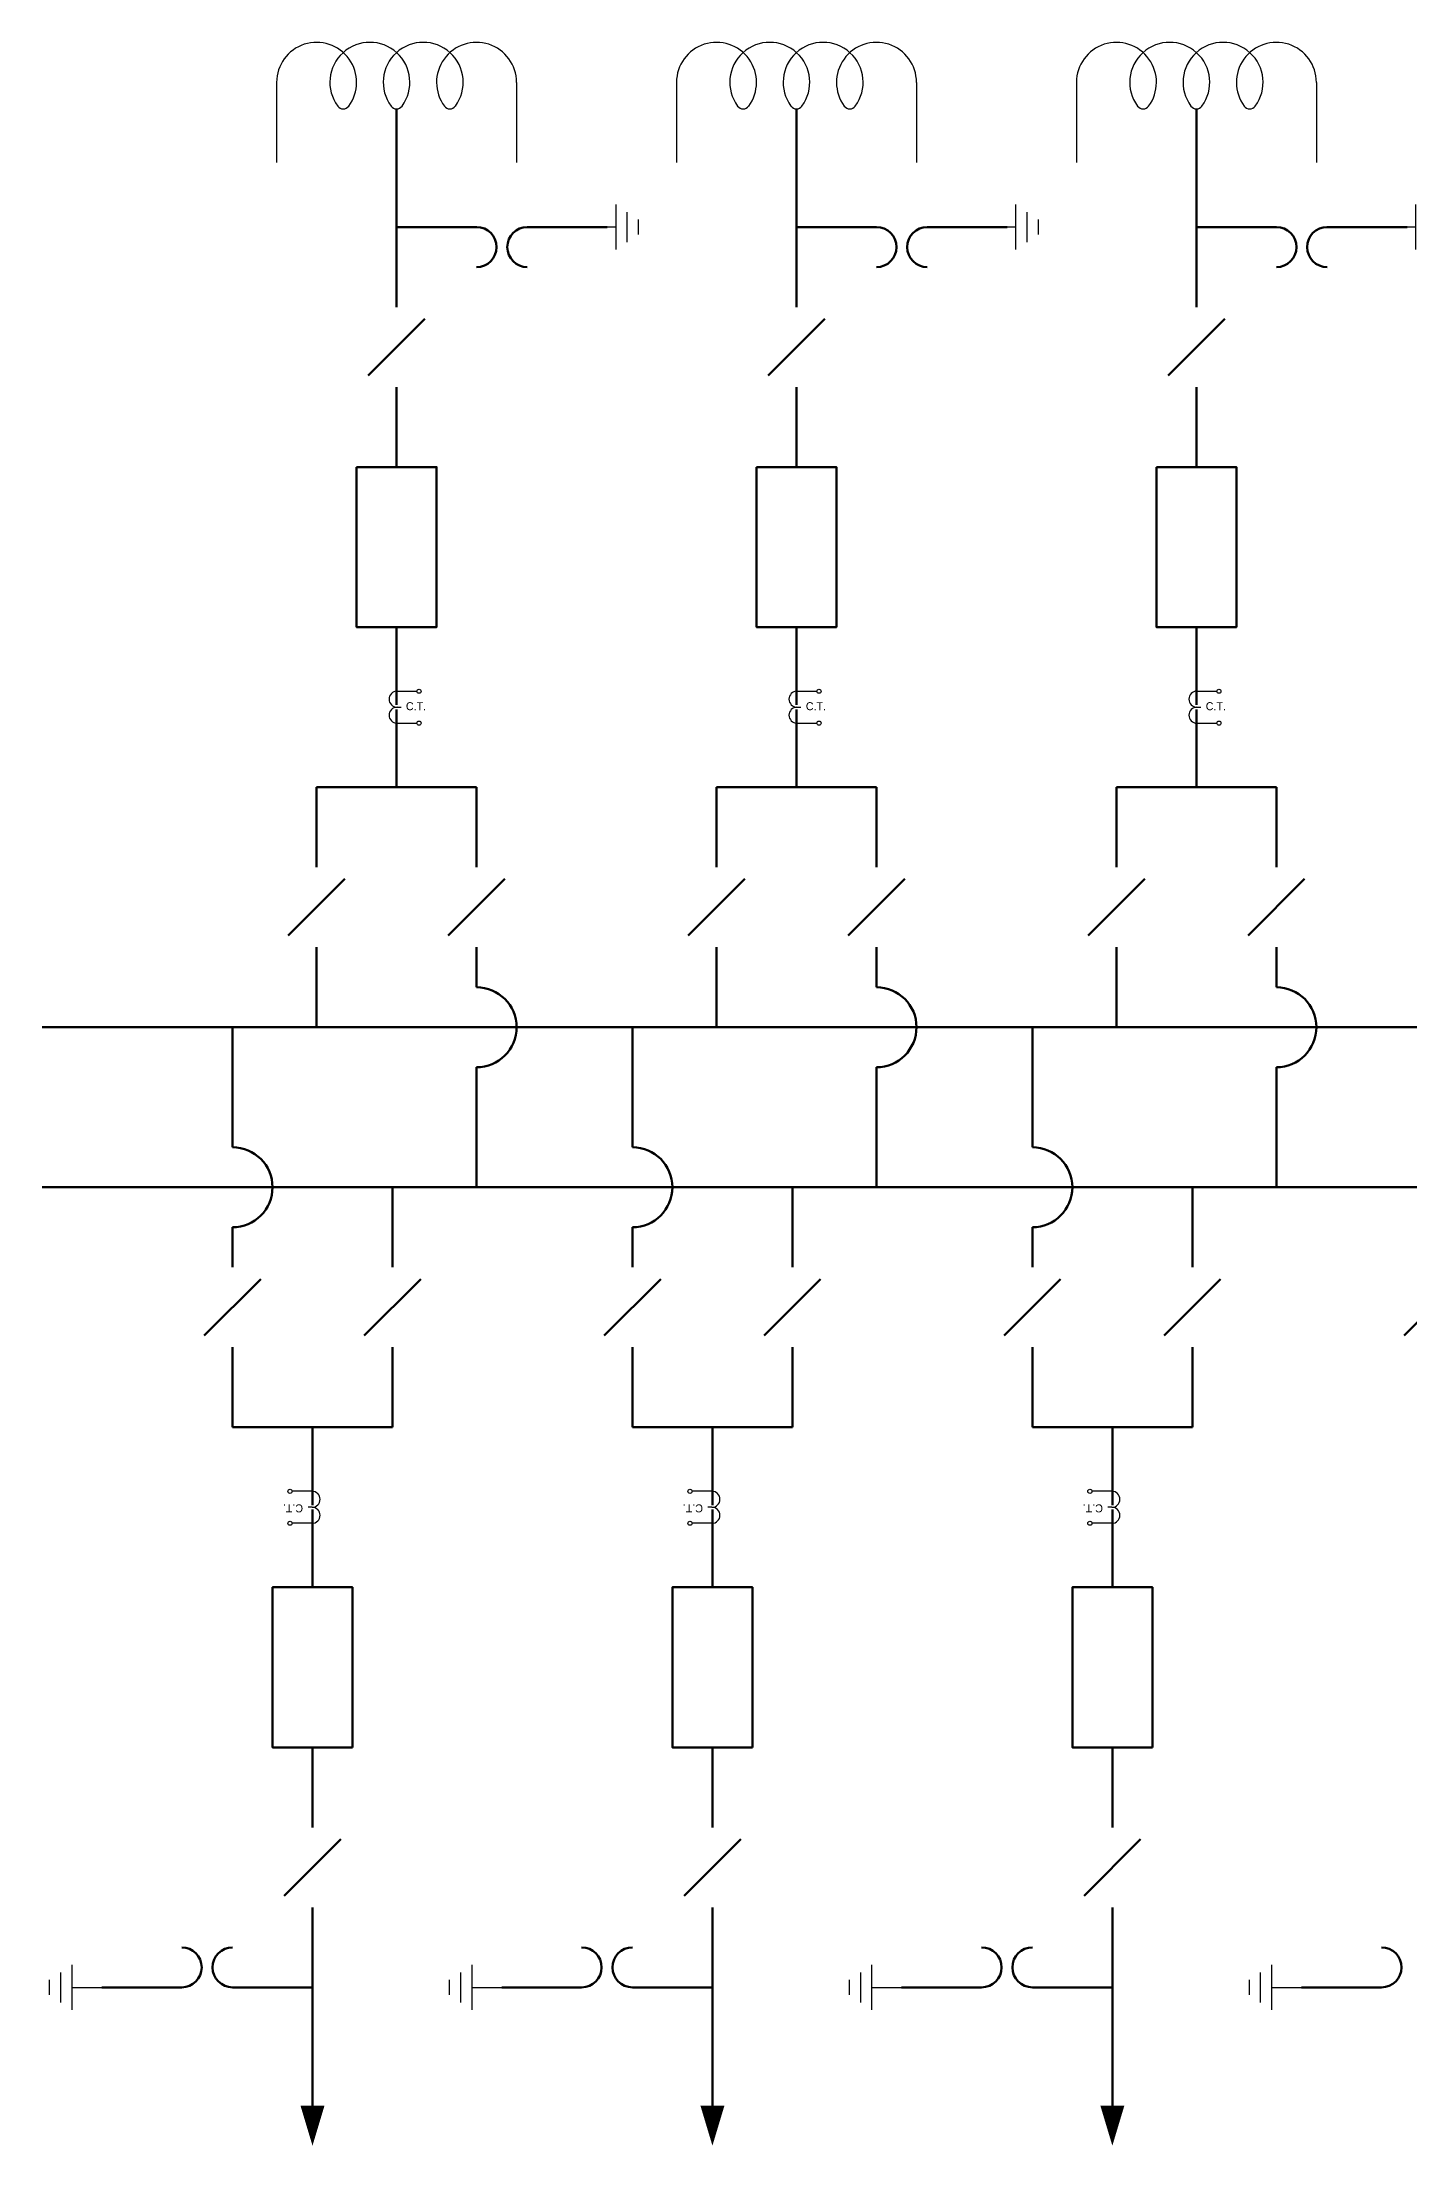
# Model space of a CAD drawing. Header units: millimetres. Extents: x -147 to 640, y -108 to 473.
# Drawn here: x 270.3 to 441.3, y -70.7 to 193.7 of the extents above; entities that cross this region are included whole.
import ezdxf
from ezdxf.enums import TextEntityAlignment as Align

# ---------------------------------------------------------------- set-up
doc = ezdxf.new("R2010")
doc.units = ezdxf.units.MM
doc.header["$MEASUREMENT"] = 0
doc.layers.add('MISC', color=7, linetype='Continuous')
doc.layers.add('SYMS', color=7, linetype='Continuous')
doc.styles.add('WD', font='txt')

# ---------------------------------------------------------------- blocks, each defined once
blk = doc.blocks.new('VXF1CT')
for p, q in [((-0.344, 0.25), (-0.032, 0.25)), ((-0.344, 0), (-0.281, 0)), ((-0.344, -0.25), (-0.032, -0.25))]:
    blk.add_line(p, q)
for centre in [(0, 0.249), (0, -0.249)]:
    blk.add_circle(centre, 0.0322)
for centre in [(-0.344, 0.125), (-0.344, -0.125)]:
    blk.add_arc(centre, 0.125, 90, 270)
at = {"linetype": 'Continuous', "style": 'WD', "flags": 8}
for tag, p in [('TERM02', (-0.045, 0.267)), ('TERM01', (-0.055, -0.231))]:
    blk.add_attdef(tag, text='', height=0.125, dxfattribs=at).set_placement(p, align=Align.RIGHT)
at = {"style": 'WD'}
blk.add_attdef('TYPE', text='', height=0.125, dxfattribs=at).set_placement((-0.047, -0.047), align=Align.CENTER)
at = {"linetype": 'Continuous', "style": 'WD', "flags": 9}
for tag, p in [('ASSYCODE', (-0.171, 0.119)), ('MFG', (-0.173, 0.143)), ('CAT', (-0.171, 0.162))]:
    blk.add_attdef(tag, text='', height=0.01, dxfattribs=at).set_placement(p, align=Align.CENTER)
at = {"style": 'WD'}
for tag, p, height, flags in [('FAMILY', (-0.196, 0.191), 0.01, 9), ('X2TERM02', (0, 0.281), 0.0125, 1), ('X1TERM02', (0.032, 0.249), 0.0125, 1), ('X8TERM01', (0, -0.283), 0.0125, 1), ('X1TERM01', (0.032, -0.251), 0.0125, 1)]:
    blk.add_attdef(tag, p, '', height=height, dxfattribs=dict(at, flags=flags))
blk.add_attdef('TAG1', (0.281, 0.031), '', height=0.125, dxfattribs=at)
at = {"style": 'WD', "width": 0.7}
blk.add_attdef('RATING1', (0.281, -0.125), '', height=0.125, dxfattribs=at)
for tag, p in [('INST', (-0.227, -0.422)), ('DESC1', (-0.201, -0.757)), ('LOC', (-0.201, -0.601)), ('DESC2', (-0.201, -0.914))]:
    blk.add_attdef(tag, text='', height=0.125, dxfattribs=at).set_placement(p, align=Align.CENTER)
blk = doc.blocks.new('HGND2')
for p, q in [((0.125, 0.09375), (0.125, -0.09375)), ((0.125, 0), (0, 0)), ((0.171875, 0.0625), (0.171875, -0.0625)), ((0.21875, 0.03125), (0.21875, -0.03125))]:
    blk.add_line(p, q)
at = {"style": 'WD', "width": 0.8}
for tag, p in [('INST', (0.25, 0.3125)), ('LOC', (0.25, 0.15625)), ('TAG1', (0.25, 0)), ('DESC1', (0.25, -0.15625)), ('DESC2', (0.25, -0.3125))]:
    blk.add_attdef(tag, text='', height=0.125, dxfattribs=at).set_placement(p, align=Align.MIDDLE_LEFT)
at = {"style": 'WD', "flags": 1}
for tag in ['ASSYCODE', 'X4TERM01', 'CAT', 'MFG', 'FAMILY']:
    blk.add_attdef(tag, (0, 0), '', height=0.01, dxfattribs=at)

msp = doc.modelspace()

# ---------------------------------------------------------------- linework, layer by layer
for p, q in [((299.61, 188.69), (299.61, 178.69)), ((329.61, 188.69), (329.61, 178.69)), ((349.61, 188.69), (349.61, 178.69)), ((379.61, 188.69), (379.61, 178.69)), ((399.61, 188.69), (399.61, 178.69)), ((429.61, 188.69), (429.61, 178.69))]:
    msp.add_line(p, q)
at = {"lineweight": 100}
for p, q in [((314.61, 170.6), (314.61, 185.37)), ((364.61, 170.6), (364.61, 185.37)), ((414.61, 170.6), (414.61, 185.37)), ((314.61, 170.6), (314.61, 160.6)), ((364.61, 170.6), (364.61, 160.6)), ((414.61, 170.6), (414.61, 160.6)), ((311.07, 152.06), (318.14, 159.13)), ((361.07, 152.06), (368.14, 159.13)), ((411.07, 152.06), (418.14, 159.13)), ((314.61, 150.6), (314.61, 140.6)), ((364.61, 150.6), (364.61, 140.6)), ((414.61, 150.6), (414.61, 140.6)), ((314.61, 140.6), (309.61, 140.6)), ((309.61, 140.6), (319.61, 140.6)), ((364.61, 140.6), (359.61, 140.6)), ((359.61, 140.6), (369.61, 140.6)), ((414.61, 140.6), (409.61, 140.6)), ((409.61, 140.6), (419.61, 140.6)), ((314.61, 120.6), (314.61, 110.88)), ((364.61, 120.6), (364.61, 110.88)), ((414.61, 120.6), (414.61, 110.88)), ((314.61, 110.31), (314.61, 100.6)), ((364.61, 110.31), (364.61, 100.6)), ((414.61, 110.31), (414.61, 100.6)), ((314.61, 100.6), (304.61, 100.6)), ((304.61, 100.6), (324.61, 100.6)), ((304.61, 100.6), (304.61, 90.6)), ((324.61, 100.6), (324.61, 90.6)), ((364.61, 100.6), (354.61, 100.6)), ((354.61, 100.6), (374.61, 100.6)), ((354.61, 100.6), (354.61, 90.6)), ((374.61, 100.6), (374.61, 90.6)), ((414.61, 100.6), (404.61, 100.6)), ((404.61, 100.6), (424.61, 100.6)), ((404.61, 100.6), (404.61, 90.6)), ((424.61, 100.6), (424.61, 90.6)), ((301.07, 82.06), (308.14, 89.13)), ((321.07, 82.06), (328.14, 89.13)), ((351.07, 82.06), (358.14, 89.13)), ((371.07, 82.06), (378.14, 89.13)), ((401.07, 82.06), (408.14, 89.13)), ((421.07, 82.06), (428.14, 89.13)), ((304.61, 80.6), (304.61, 70.6)), ((324.61, 80.6), (324.61, 75.6)), ((354.61, 80.6), (354.61, 70.6)), ((374.61, 80.6), (374.61, 75.6)), ((404.61, 80.6), (404.61, 70.6)), ((424.61, 80.6), (424.61, 75.6)), ((270.32, 70.6), (554.61, 70.6)), ((294.1, 55.6), (294.1, 70.6)), ((344.1, 55.6), (344.1, 70.6)), ((394.1, 55.6), (394.1, 70.6)), ((324.61, 65.6), (324.61, 50.6)), ((374.61, 65.6), (374.61, 50.6)), ((424.61, 65.6), (424.61, 50.6)), ((270.32, 50.6), (554.61, 50.6)), ((314.1, 40.6), (314.1, 50.6)), ((364.1, 40.6), (364.1, 50.6)), ((414.1, 40.6), (414.1, 50.6)), ((294.1, 40.6), (294.1, 45.6)), ((344.1, 40.6), (344.1, 45.6)), ((394.1, 40.6), (394.1, 45.6)), ((297.63, 39.13), (290.56, 32.06)), ((317.63, 39.13), (310.56, 32.06)), ((347.63, 39.13), (340.56, 32.06)), ((367.63, 39.13), (360.56, 32.06)), ((397.63, 39.13), (390.56, 32.06)), ((417.63, 39.13), (410.56, 32.06)), ((447.63, 39.13), (440.56, 32.06)), ((294.1, 20.6), (294.1, 30.6)), ((314.1, 20.6), (314.1, 30.6)), ((344.1, 20.6), (344.1, 30.6)), ((364.1, 20.6), (364.1, 30.6)), ((394.1, 20.6), (394.1, 30.6)), ((414.1, 20.6), (414.1, 30.6)), ((314.1, 20.6), (294.1, 20.6)), ((304.1, 10.88), (304.1, 20.6)), ((304.1, 20.6), (314.1, 20.6)), ((364.1, 20.6), (344.1, 20.6)), ((354.1, 10.88), (354.1, 20.6)), ((354.1, 20.6), (364.1, 20.6)), ((414.1, 20.6), (394.1, 20.6)), ((404.1, 10.88), (404.1, 20.6)), ((404.1, 20.6), (414.1, 20.6)), ((304.1, 0.6), (304.1, 10.31)), ((354.1, 0.6), (354.1, 10.31)), ((404.1, 0.6), (404.1, 10.31)), ((309.1, -19.4), (299.1, -19.4)), ((304.1, -29.4), (304.1, -19.4)), ((304.1, -19.4), (309.1, -19.4)), ((359.1, -19.4), (349.1, -19.4)), ((354.1, -29.4), (354.1, -19.4)), ((354.1, -19.4), (359.1, -19.4)), ((409.1, -19.4), (399.1, -19.4)), ((404.1, -29.4), (404.1, -19.4)), ((404.1, -19.4), (409.1, -19.4)), ((307.63, -30.87), (300.56, -37.94)), ((357.63, -30.87), (350.56, -37.94)), ((407.63, -30.87), (400.56, -37.94)), ((304.1, -49.4), (304.1, -39.4)), ((354.1, -49.4), (354.1, -39.4)), ((404.1, -49.4), (404.1, -39.4)), ((304.1, -49.4), (304.1, -64.18)), ((354.1, -49.4), (354.1, -64.18)), ((404.1, -49.4), (404.1, -64.18))]:
    msp.add_line(p, q, dxfattribs=at)
for points, format in [([(314.61, 170.6), (324.61, 170.6, -1), (324.61, 165.6, 1)], "xyb"), ([(340.95, 170.6), (330.95, 170.6, 1), (330.95, 165.6, -1)], "xyb"), ([(364.61, 170.6), (374.61, 170.6, -1), (374.61, 165.6, 1)], "xyb"), ([(390.95, 170.6), (380.95, 170.6, 1), (380.95, 165.6, -1)], "xyb"), ([(414.61, 170.6), (424.61, 170.6, -1), (424.61, 165.6, 1)], "xyb"), ([(440.95, 170.6), (430.95, 170.6, 1), (430.95, 165.6, -1)], "xyb"), ([(277.75, -49.4), (287.75, -49.4, 1), (287.75, -44.4, -1)], "xyb"), ([(304.1, -49.4), (294.1, -49.4, -1), (294.1, -44.4, 1)], "xyb"), ([(327.75, -49.4), (337.75, -49.4, 1), (337.75, -44.4, -1)], "xyb"), ([(354.1, -49.4), (344.1, -49.4, -1), (344.1, -44.4, 1)], "xyb"), ([(377.75, -49.4), (387.75, -49.4, 1), (387.75, -44.4, -1)], "xyb"), ([(404.1, -49.4), (394.1, -49.4, -1), (394.1, -44.4, 1)], "xyb"), ([(427.75, -49.4), (437.75, -49.4, 1), (437.75, -44.4, -1)], "xyb"), ([(304.1, -64.18, 3, 0, 0), (304.1, -69.18, 0, 0, 0)], "xyseb"), ([(354.1, -64.18, 3, 0, 0), (354.1, -69.18, 0, 0, 0)], "xyseb"), ([(404.1, -64.18, 3, 0, 0), (404.1, -69.18, 0, 0, 0)], "xyseb")]:
    msp.add_lwpolyline(points, format=format, dxfattribs=at)
for points in [[(309.61, 140.6), (319.61, 140.6), (319.61, 120.6), (309.61, 120.6)], [(359.61, 140.6), (369.61, 140.6), (369.61, 120.6), (359.61, 120.6)], [(409.61, 140.6), (419.61, 140.6), (419.61, 120.6), (409.61, 120.6)], [(309.1, -19.4), (299.1, -19.4), (299.1, 0.6), (309.1, 0.6)], [(359.1, -19.4), (349.1, -19.4), (349.1, 0.6), (359.1, 0.6)], [(409.1, -19.4), (399.1, -19.4), (399.1, 0.6), (409.1, 0.6)]]:
    msp.add_lwpolyline(points, close=True, dxfattribs=at)
for centre, radius, start, end in [((304.61, 188.69), 5, 323.5207, 180), ((311.27, 188.69), 5, 323.5207, 216.4793), ((317.94, 188.69), 5, 323.5207, 216.4793), ((324.61, 188.69), 5, 0, 216.4793), ((354.61, 188.69), 5, 323.5207, 180), ((361.27, 188.69), 5, 323.5207, 216.4793), ((367.94, 188.69), 5, 323.5207, 216.4793), ((374.61, 188.69), 5, 0, 216.4793), ((404.61, 188.69), 5, 323.5207, 180), ((411.27, 188.69), 5, 323.5207, 216.4793), ((417.94, 188.69), 5, 323.5207, 216.4793), ((424.61, 188.69), 5, 0, 216.4793), ((307.94, 186.23), 0.854, 216.4793, 323.5207), ((314.61, 186.23), 0.854, 216.4793, 323.5207), ((321.27, 186.23), 0.854, 216.4793, 323.5207), ((357.94, 186.23), 0.854, 216.4793, 323.5207), ((364.61, 186.23), 0.854, 216.4793, 323.5207), ((371.27, 186.23), 0.854, 216.4793, 323.5207), ((407.94, 186.23), 0.854, 216.4793, 323.5207), ((414.61, 186.23), 0.854, 216.4793, 323.5207), ((421.27, 186.23), 0.854, 216.4793, 323.5207)]:
    msp.add_arc(centre, radius, start, end)
for centre in [(324.61, 70.6), (374.61, 70.6), (424.61, 70.6), (294.1, 50.6), (344.1, 50.6), (394.1, 50.6)]:
    msp.add_arc(centre, 5, 270, 90, dxfattribs=at)

# ---------------------------------------------------------------- block references
at = {"layer": 'SYMS', "lineweight": 100, "xscale": -30, "yscale": 30, "zscale": 30, "rotation": 180}
for p in [(338.3, 170.6), (388.3, 170.6), (438.3, 170.6)]:
    msp.add_blockref('HGND2', p, dxfattribs=at)
at = {"layer": 'SYMS', "lineweight": 100}
ref = msp.add_blockref('VXF1CT', (317.42, 110.6), dxfattribs=dict(at, xscale=8, yscale=8, zscale=8))
ref.add_attrib('TYPE', 'C.T.', dxfattribs={"layer": 'MISC', "height": 1, "style": 'WD'}).set_placement((317.04, 110.22), align=Align.CENTER)
ref = msp.add_blockref('VXF1CT', (367.42, 110.6), dxfattribs=dict(at, xscale=8, yscale=8, zscale=8))
ref.add_attrib('TYPE', 'C.T.', dxfattribs={"layer": 'MISC', "height": 1, "style": 'WD'}).set_placement((367.04, 110.22), align=Align.CENTER)
ref = msp.add_blockref('VXF1CT', (417.42, 110.6), dxfattribs=dict(at, xscale=8, yscale=8, zscale=8))
ref.add_attrib('TYPE', 'C.T.', dxfattribs={"layer": 'MISC', "height": 1, "style": 'WD'}).set_placement((417.04, 110.22), align=Align.CENTER)
ref = msp.add_blockref('VXF1CT', (301.29, 10.6), dxfattribs=dict(at, xscale=8, yscale=8, zscale=8, rotation=180))
ref.add_attrib('TYPE', 'C.T.', dxfattribs={"layer": 'MISC', "height": 1, "rotation": 180, "style": 'WD'}).set_placement((301.66, 10.97), align=Align.CENTER)
ref = msp.add_blockref('VXF1CT', (351.29, 10.6), dxfattribs=dict(at, xscale=8, yscale=8, zscale=8, rotation=180))
ref.add_attrib('TYPE', 'C.T.', dxfattribs={"layer": 'MISC', "height": 1, "rotation": 180, "style": 'WD'}).set_placement((351.66, 10.97), align=Align.CENTER)
ref = msp.add_blockref('VXF1CT', (401.29, 10.6), dxfattribs=dict(at, xscale=8, yscale=8, zscale=8, rotation=180))
ref.add_attrib('TYPE', 'C.T.', dxfattribs={"layer": 'MISC', "height": 1, "rotation": 180, "style": 'WD'}).set_placement((401.66, 10.97), align=Align.CENTER)
at = {"layer": 'SYMS', "lineweight": 100, "xscale": -30, "yscale": 30, "zscale": 30}
for p in [(277.75, -49.4), (327.75, -49.4), (377.75, -49.4), (427.75, -49.4)]:
    msp.add_blockref('HGND2', p, dxfattribs=at)

doc.saveas('drawing.dxf')
